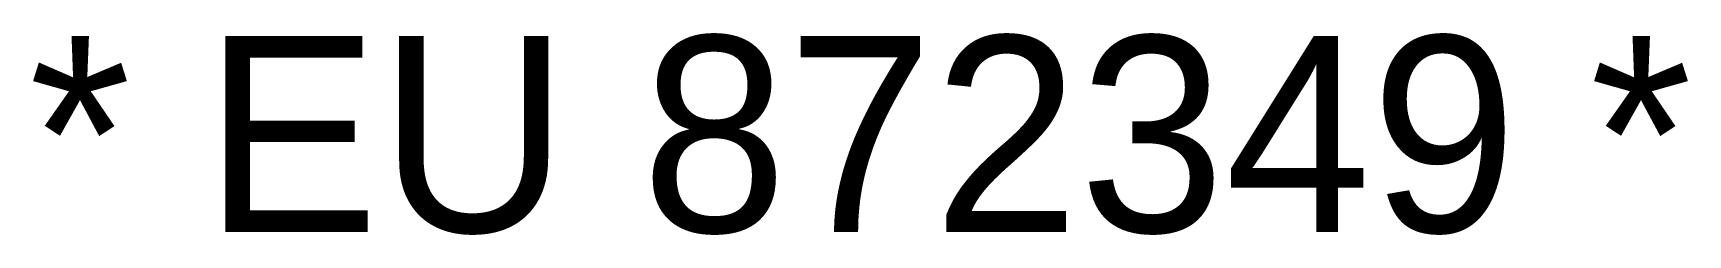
# Model space of a CAD drawing. Extents: x 2.02 to 7.92, y 1.99 to 2.71.
import ezdxf

# ---------------------------------------------------------------- set-up
doc = ezdxf.new("R2010")
doc.units = 0
doc.layers.get('0').update_dxf_attribs({"linetype": 'CONTINUOUS'})
doc.styles.add('xxxx', font='MITSUBISHI 2015.ttf')

msp = doc.modelspace()

# ---------------------------------------------------------------- texts
at = {"style": 'xxxx'}
msp.add_text('* EU 872349 *', height=0.7, dxfattribs=at).set_placement((2, 2))

doc.saveas('drawing.dxf')
